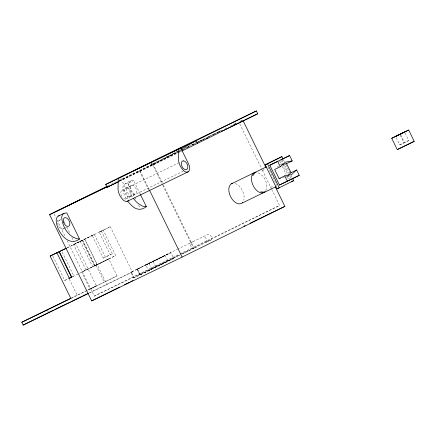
<?xml version="1.0" encoding="UTF-8"?>
<svg xmlns="http://www.w3.org/2000/svg" width="436" height="436" viewBox="0 0 436 436"><rect width="100%" height="100%" fill="white"/><g stroke="black" fill="none" stroke-linecap="round" stroke-linejoin="round"><path stroke-width="0.33" stroke-dasharray="2.18 1.64" d="M265.818 190.636C268.674 183.67 263.976 174.122 256.646 172.318M262.537 170.896L264.32 169.135M277.138 167.331L278.62 166.029A6.921 4.164 64.2 0 1 278.947 165.555M144.436 272.723L173.648 258.406L170.901 252.738L144.567 265.666M173.648 258.406L148.523 270.576L145.766 264.919L169.713 253.033M141.787 274.01L134.065 277.71L131.307 272.053L140.321 267.726M134.065 277.71L133.65 277.906L130.893 272.249L177.032 249.43M140.136 193.889L133.623 180.537C130.119 180.466 126.762 182.58 124.047 184.608A8.916 5.363 64.2 0 0 122.936 187.502C122.609 192.02 124.614 196.325 126.99 200.042M130.914 180.902L129.699 181.872A8.916 5.363 64.2 0 0 128.593 184.766C128.26 189.279 130.266 193.584 132.648 197.301M150.818 162.606L152.197 165.435L178.864 150.393M179.458 150.055L180.64 149.39M137.449 269.061L165.162 255.534L167.92 261.191L139.803 274.92L137.046 269.263L137.362 269.105L140.212 274.718L139.803 274.92M133.65 277.906L160.377 264.587M140.212 274.718L167.92 261.191M148.523 270.576L179.637 255.191M160.579 264.483L179.79 255.087M107.806 185.943L116.336 181.736M118.777 180.531L180.945 150.104M119.388 180.82L180.945 150.622M181.556 150.322L183.387 149.423M187.044 147.619L189.48 146.414M192.527 144.91L196.184 143.106M196.794 142.806L204.108 139.193M207.765 137.389L208.986 136.79M212.032 135.285L215.079 133.781M217.515 132.577L220.567 131.073M235.8 123.557L234.584 124.156L235.8 123.53M119.284 180.886L178.973 151.619M179.583 151.319L182.014 150.12M182.624 149.815L186.27 148.017M186.881 147.717L189.916 146.218M192.347 145.019L195.388 143.515M197.819 142.316L202.075 140.218M202.685 139.918L205.116 138.719M208.157 137.22L210.588 136.016M213.629 134.517L217.275 132.718M217.886 132.419L221.532 130.615M234.296 124.315L236.121 123.415M239.767 121.617L242.808 120.118L239.751 121.595M119.219 181.305L178.907 151.951M152.197 165.435L150.9 162.568M85.919 269.993L73.504 244.542L82.382 240.22L94.792 265.677L81.701 272.075L89.98 289.046L117.071 275.923L108.793 258.951L81.701 272.075M73.504 244.542L82.382 240.22M95.517 265.344L95.086 265.557L82.671 240.1L94.334 234.432L105.376 257.066L103.239 258.117L92.198 235.484L94.334 234.432M101.332 231.036L112.368 253.665L110.232 254.717L99.195 232.094L110.264 226.715L132.331 271.966L88.535 293.412M66.904 247.931L110.264 226.715M52.898 256.215L64.719 280.457L68.964 278.364M71.733 277.078L73.864 276.026L62.043 251.785M95.086 265.557L97.206 264.51L84.791 239.053M72.578 276.609L108.793 258.951M99.195 232.094L103.256 230.126L115.671 255.583L94.47 266.042L82.055 240.59M70.861 298.48L117.071 275.923M89.98 289.046L96.334 285.907L75.641 243.484M137.046 269.263L165.162 255.534M396.193 137.629L399.741 144.905L403.943 142.828L400.101 134.953M405.202 133.231L408.75 140.501L404.548 142.577L401 135.302M67.226 240.727L94.252 296.148L179.583 254.035M180.193 253.736L279.541 205.481L271.819 189.649M180.193 254.51L279.541 205.481M210.599 240.127L192.32 248.994L189.556 243.337L207.836 234.47A3.145 2.12 63.7 0 1 211.128 236.377A3.145 2.12 63.7 0 1 210.599 240.127L205.694 242.536A3.145 2.12 63.7 0 0 206.228 238.786A3.145 2.12 63.7 0 0 202.936 236.879M145.766 264.919L161.707 257.153M106.629 256.472L112.368 253.665M177.479 249.239L194.358 240.977M182.237 253.888L190.685 249.768M182.052 254.008L196.734 246.82M177.403 151.804L152.344 163.947L162.486 184.744M178.019 151.51L181.071 150.028M181.681 149.733L221.417 130.484M225.085 128.707L226.916 127.819M230.584 126.042L232.415 125.154M233.031 124.854L236.083 123.377M183.992 148.627L196.184 142.719M196.794 142.425L221.172 130.615M179.518 151.657L180.738 151.063M119.273 181.387L181.621 151.183M125.263 183.643L127.966 183.273L133.623 180.537M59.138 220.387L60.8 219.586M125.857 188.063L131.509 185.327M122.167 190.298L180.221 162.176M63.04 228.976L64.702 228.17M65.258 227.903L66.365 227.363M129.53 196.734L135.182 193.998M126.309 198.762L183.142 171.228M92.198 235.484L82.671 240.1M67.199 247.806L84.791 239.282L106.858 284.534M280.364 164.612L282.059 163.789M103.239 258.117L108.766 255.42M94.792 265.677L115.671 255.583M64.719 280.457L68.392 278.675M286.43 177.054L288.692 175.959M71.499 297.941L87.249 290.311M87.854 290.016L96.334 285.907M130.893 272.249L131.323 272.042M88.671 293.117L132.331 271.966M399.741 144.905L408.75 140.501M94.252 296.148L179.588 254.804M163.004 256.526L170.901 252.738M282.315 177.948L284.245 177.566M270.429 187.071L272.914 186.761M283.389 159.625L284.561 162.029M285.733 164.432L289.836 172.847M291.008 175.25L292.185 177.654M281.978 159.968L283.438 162.971M284.61 165.369L288.414 173.168M289.88 176.171L290.757 177.97M280.544 159.522L282.593 163.729M282.888 164.328L289.924 178.755M279.716 161.069L282.059 165.865M282.348 166.465L286.152 174.264M287.324 176.667L288.496 179.065M267.829 166.934L276.898 185.529M239.74 123.879L262.02 169.555M262.314 170.16L271.524 189.039M166.743 156.448L167.293 157.581M152.905 163.685L163.004 184.395M163.304 185L193.6 247.119M162.786 185.36L194.418 250.204M140.065 170.819L149.314 189.785M139.504 171.076L148.709 189.954M127.966 183.273L134.479 196.625M134.773 197.236L136.255 200.271M138.626 205.122L140.103 208.157M120.876 178.504L128.151 193.431A6.687 4.022 64.2 0 1 128.843 199.639M153.101 261.48L155.859 267.137M149.101 263.311L151.864 268.968M137.362 269.105L140.12 274.762M96.056 265.235L104.335 282.206M80.246 241.277L92.661 266.728M64.212 221.668L65.1 223.488M66.872 227.129L69.537 232.59M71.907 237.446L73.684 241.092M54.157 213.929L55.939 217.586M57.127 220.022L65.144 236.465M69.259 278.969L77.243 295.33M47.273 309.68L48.374 311.942M63.64 228.54A4.72 2.839 64.2 0 1 58.037 224.829L57.934 224.447A4.72 2.839 64.2 0 1 60.991 220.6M235.26 183.529A11.014 6.627 64.2 0 1 242.798 191.486L243.032 192.063A11.014 6.627 64.2 0 1 243.762 200.238M286.714 176.656A6.921 4.164 64.2 0 1 286.321 177.043M123.71 198.484A4.72 2.839 64.2 0 0 126.99 197.999A4.72 2.839 64.2 0 0 126.527 193.164L126.331 192.81A4.72 2.839 64.2 0 0 123.181 190.221L122.914 190.189A4.72 2.839 64.2 0 0 120.794 192.897A4.72 2.839 64.2 0 0 122.887 197.808M133.362 185.534L133.078 185.409A4.72 2.839 64.2 0 0 130.326 186.635A4.72 2.839 64.2 0 0 131.04 191.251L132.206 192.826A4.72 2.839 64.2 0 0 135.525 193.862A4.72 2.839 64.2 0 0 136.615 190.467L136.55 190.091A4.72 2.839 64.2 0 0 133.362 185.534M127.71 188.276L127.426 188.15A4.72 2.839 64.2 0 0 124.674 189.377A4.72 2.839 64.2 0 0 125.388 193.987L126.549 195.562A4.72 2.839 64.2 0 0 129.868 196.598A4.72 2.839 64.2 0 0 130.964 193.208L130.893 192.832A4.72 2.839 64.2 0 0 127.71 188.276"/><path stroke-width="0.65" d="M252.826 175.692L255.098 172.362L266.352 166.906M256.09 172.291L254.253 172.716L252.798 173.915A11.014 6.627 64.2 0 0 252.188 174.901L251.981 175.37A11.014 6.627 64.2 0 0 251.616 176.635L251.523 177.185A11.014 6.627 64.2 0 0 251.425 178.678L251.485 179.828A11.014 6.627 64.2 0 0 254.362 187.676L254.711 188.172A11.014 6.627 64.2 0 0 257.033 190.734L257.916 191.431A11.014 6.627 64.2 0 0 259.153 192.178L260.079 192.581A11.014 6.627 64.2 0 0 261.268 192.881L262.848 192.865L264.548 192.118M242.302 202.767L242.574 202.484M265.115 191.611L264.837 191.878M280.386 178.329L279.1 178.58L274.675 169.5L280.326 166.759L285.411 162.17L292.213 160.895L289.602 155.538L281.683 159.369M288.033 175.316L290.992 172.716L296.644 169.975L299.254 175.332L279.454 185.033L269.797 165.239L289.602 155.538M296.644 169.975L291.477 174.607L284.757 175.839L279.1 178.58M263.993 192.467L241.381 203.427A11.014 6.627 64.2 0 1 232.11 199.148L231.761 198.653A11.014 6.627 64.2 0 1 228.916 188.08L229.396 186.254L230.497 184.51A11.014 6.627 64.2 0 1 232.432 183.376M400.172 134.223L408.685 130.037L414.2 141.351L405.425 145.662M399.452 134.501L391.713 138.31L397.234 149.624L405.229 145.684M58.544 215.967L57.596 216.643A8.949 5.385 64.2 0 0 56.19 220.087C56.222 230.633 67.994 247.801 79.521 239.01L66.79 212.915L64.081 213.28L58.544 215.967L59.487 215.646M64.081 213.28L63.138 213.956A8.949 5.385 64.2 0 0 61.732 217.4C62.103 226.884 69.351 238.487 79.521 239.01M414.173 141.362L397.256 149.613M181.234 149.052L196.135 140.654L256.379 110.924L257.758 113.752L182.232 150.883M118.663 181.681L107.049 187.311L105.67 184.483L165.914 154.753L256.379 110.924M180.875 147.957L178.787 148.987L178.509 159.663A11.014 6.627 64.2 0 0 181.131 167.582L183.267 170.329A6.687 4.022 64.2 0 0 188.772 171.288A6.687 4.022 64.2 0 0 188.652 164.116L180.793 148L118.287 178.297L118.009 188.973A11.014 6.627 64.2 0 0 120.63 196.892L122.767 199.639A6.687 4.022 64.2 0 0 128.369 200.478M275.334 186.799L284.882 206.375L182.139 257.077L91.674 300.905L49.6 214.648L107.196 186.243M107.049 187.311L118.003 181.905M88.535 293.412L23.179 325.076L21.8 322.248L70.861 298.48L50.167 256.057L59.04 251.741L71.455 277.192L69.319 278.244L56.909 252.793L59.04 251.741M69.319 278.244L71.733 277.078L59.318 251.627L66.299 248.226M281.923 156.622L267.491 163.745L279.214 187.785L276.953 188.881L265.23 164.841L281.923 156.622L283.095 159.026M279.454 185.033L299.254 175.332M276.953 188.881L293.651 180.662L292.474 178.259M399.807 134.343L395.605 136.419L404.613 132.015L400.406 134.092M21.8 322.248L70.894 298.235M23.179 325.076L48.652 312.508M91.674 300.905L119.638 287.106M124.5 284.708L129.367 282.305M130.582 281.705L133.013 280.506M105.67 184.483L196.047 140.697M53.563 212.714L107.196 186.728M206.413 138.626L207.634 138.032M221.695 131.225L257.758 113.752M49.6 214.648L107.06 186.81M127.721 201.083L188.221 171.773M140.43 194.494L146.349 206.631C141.94 210.326 136.599 210.13 132.599 206.326A20.835 12.54 64.2 0 1 127.901 201.345M50.167 256.057L56.909 252.793M59.318 251.627L65.989 248.395M265.23 164.841L267.491 163.745M231.391 183.807L254.035 172.836M269.797 165.239L277.716 161.402L280.326 166.759M282.702 164.394L286.561 163.631L292.213 160.895M276.004 186.706L264.75 192.156L260.717 191.862M291.39 181.758L293.651 180.662M49.257 312.214L53.503 310.154M54.718 309.571L70.485 301.93M71.695 301.341L81.396 296.644M82.611 296.055L87.462 293.706M243.926 226.219L245.152 225.625M250.041 223.259L284.882 206.375M408.663 130.042L391.724 138.31M146.349 206.631L142.866 206.299L138.25 203.585A20.835 12.54 64.2 0 1 133.558 198.603M286.561 163.631L290.992 172.716M284.757 175.839L287.368 181.202M243.108 120.728L265.786 167.222M196.135 140.654L197.513 143.482M149.613 190.396L182.139 257.077M183.681 160.911L183.409 160.879A4.72 2.839 64.2 0 0 181.665 165.696A4.72 2.839 64.2 0 0 186.439 169.631A4.72 2.839 64.2 0 0 187.022 163.854L186.826 163.5A4.72 2.839 64.2 0 0 183.681 160.911M63.58 222.142L63.476 221.761A4.72 2.839 64.2 0 1 67.095 218.256A4.72 2.839 64.2 0 1 69.177 225.853A4.72 2.839 64.2 0 1 63.58 222.142"/></g></svg>
